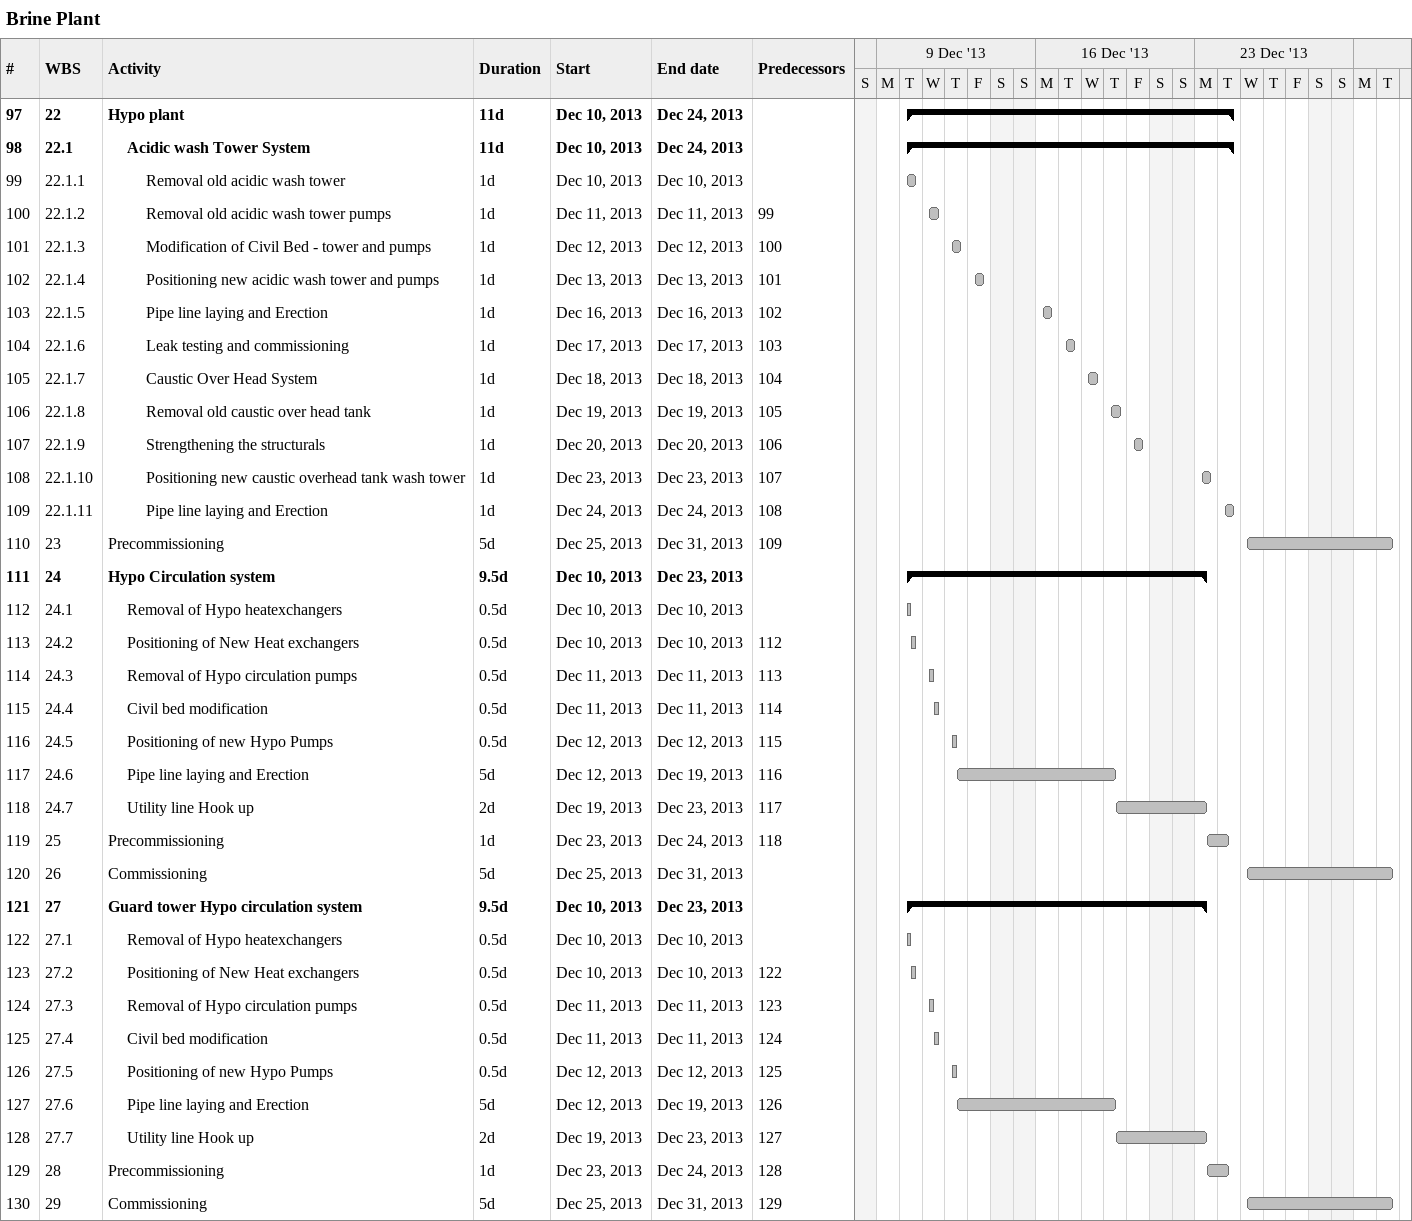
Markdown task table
Brine Plant

| ID | WBS | Task | Duration | Start | Finish | Predecessors |
|---|---|---|---|---|---|---|
| 97 | 22 | **Hypo plant** | 11d | 2013-12-10 | 2013-12-24 |  |
| 98 | 22.1 | **Acidic wash Tower System** | 11d | 2013-12-10 | 2013-12-24 |  |
| 99 | 22.1.1 | Removal old acidic wash tower | 1d | 2013-12-10 | 2013-12-10 |  |
| 100 | 22.1.2 | Removal old acidic wash tower pumps | 1d | 2013-12-11 | 2013-12-11 | 99 |
| 101 | 22.1.3 | Modification of Civil Bed - tower and pumps | 1d | 2013-12-12 | 2013-12-12 | 100 |
| 102 | 22.1.4 | Positioning new acidic wash tower and pumps | 1d | 2013-12-13 | 2013-12-13 | 101 |
| 103 | 22.1.5 | Pipe line laying and Erection | 1d | 2013-12-16 | 2013-12-16 | 102 |
| 104 | 22.1.6 | Leak testing and commissioning | 1d | 2013-12-17 | 2013-12-17 | 103 |
| 105 | 22.1.7 | Caustic Over Head System | 1d | 2013-12-18 | 2013-12-18 | 104 |
| 106 | 22.1.8 | Removal old caustic over head tank | 1d | 2013-12-19 | 2013-12-19 | 105 |
| 107 | 22.1.9 | Strengthening the structurals | 1d | 2013-12-20 | 2013-12-20 | 106 |
| 108 | 22.1.10 | Positioning new caustic overhead tank wash tower | 1d | 2013-12-23 | 2013-12-23 | 107 |
| 109 | 22.1.11 | Pipe line laying and Erection | 1d | 2013-12-24 | 2013-12-24 | 108 |
| 110 | 23 | Precommissioning | 5d | 2013-12-25 | 2013-12-31 | 109 |
| 111 | 24 | **Hypo Circulation system** | 9.5d | 2013-12-10 | 2013-12-23 |  |
| 112 | 24.1 | Removal of Hypo heatexchangers | 0.5d | 2013-12-10 | 2013-12-10 |  |
| 113 | 24.2 | Positioning of New Heat exchangers | 0.5d | 2013-12-10 | 2013-12-10 | 112 |
| 114 | 24.3 | Removal of Hypo circulation pumps | 0.5d | 2013-12-11 | 2013-12-11 | 113 |
| 115 | 24.4 | Civil bed modification | 0.5d | 2013-12-11 | 2013-12-11 | 114 |
| 116 | 24.5 | Positioning of new Hypo Pumps | 0.5d | 2013-12-12 | 2013-12-12 | 115 |
| 117 | 24.6 | Pipe line laying and Erection | 5d | 2013-12-12 | 2013-12-19 | 116 |
| 118 | 24.7 | Utility line Hook up | 2d | 2013-12-19 | 2013-12-23 | 117 |
| 119 | 25 | Precommissioning | 1d | 2013-12-23 | 2013-12-24 | 118 |
| 120 | 26 | Commissioning | 5d | 2013-12-25 | 2013-12-31 |  |
| 121 | 27 | **Guard tower Hypo circulation system** | 9.5d | 2013-12-10 | 2013-12-23 |  |
| 122 | 27.1 | Removal of Hypo heatexchangers | 0.5d | 2013-12-10 | 2013-12-10 |  |
| 123 | 27.2 | Positioning of New Heat exchangers | 0.5d | 2013-12-10 | 2013-12-10 | 122 |
| 124 | 27.3 | Removal of Hypo circulation pumps | 0.5d | 2013-12-11 | 2013-12-11 | 123 |
| 125 | 27.4 | Civil bed modification | 0.5d | 2013-12-11 | 2013-12-11 | 124 |
| 126 | 27.5 | Positioning of new Hypo Pumps | 0.5d | 2013-12-12 | 2013-12-12 | 125 |
| 127 | 27.6 | Pipe line laying and Erection | 5d | 2013-12-12 | 2013-12-19 | 126 |
| 128 | 27.7 | Utility line Hook up | 2d | 2013-12-19 | 2013-12-23 | 127 |
| 129 | 28 | Precommissioning | 1d | 2013-12-23 | 2013-12-24 | 128 |
| 130 | 29 | Commissioning | 5d | 2013-12-25 | 2013-12-31 | 129 |
